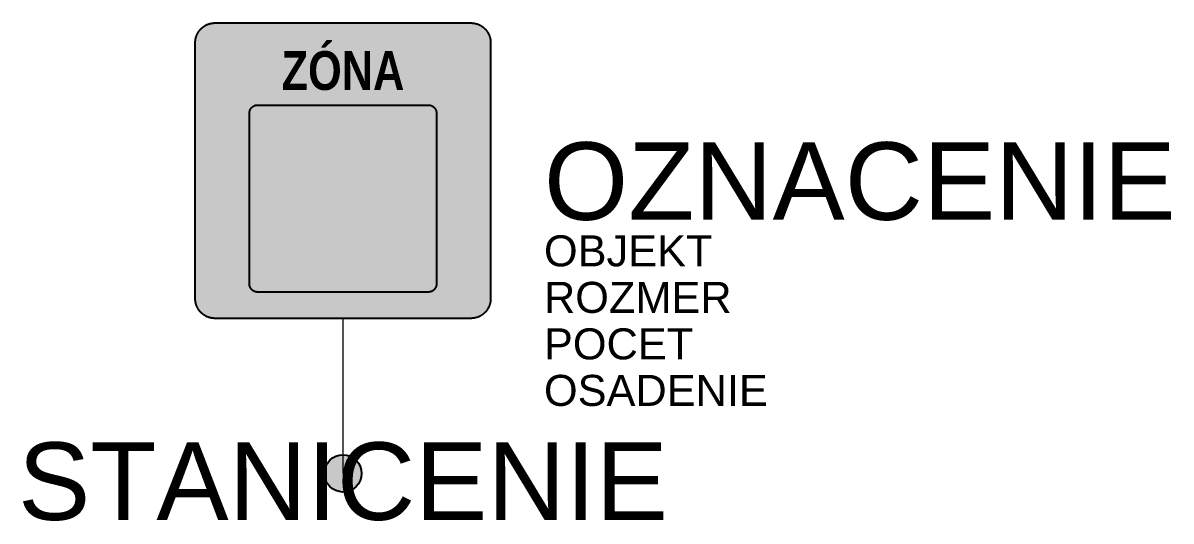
# Model space of a CAD drawing. Header units: metres. Extents: x -10.3 to 26.7, y -1.5 to 14.5.
import ezdxf
from ezdxf.enums import TextEntityAlignment as Align

# ---------------------------------------------------------------- set-up
doc = ezdxf.new("R2010")
doc.units = ezdxf.units.M
doc.layers.get('Defpoints').update_dxf_attribs({"color": 140, "lineweight": 5})
doc.styles.add('DZ', font='arialbd.ttf')
doc.styles.get("Standard").update_dxf_attribs({"font": 'arial.ttf'})

msp = doc.modelspace()

# ---------------------------------------------------------------- hatches: boundary and pattern name
at = {"true_color": 0xf1efea}
msp.add_hatch(color=7, dxfattribs=at).paths.add_polyline_path([(-4.127, 5), (-4.135, 5), (-4.143, 5), (-4.151, 5), (-4.159, 5.001), (-4.167, 5.001), (-4.175, 5.002), (-4.182, 5.002), (-4.19, 5.003), (-4.198, 5.004), (-4.206, 5.005), (-4.214, 5.006), (-4.221, 5.007), (-4.229, 5.008), (-4.237, 5.009), (-4.244, 5.011), (-4.252, 5.012), (-4.26, 5.014), (-4.267, 5.016), (-4.275, 5.017), (-4.282, 5.019), (-4.29, 5.021), (-4.297, 5.023), (-4.305, 5.025), (-4.312, 5.027), (-4.32, 5.03), (-4.327, 5.032), (-4.334, 5.035), (-4.342, 5.037), (-4.349, 5.04), (-4.356, 5.043), (-4.363, 5.045), (-4.37, 5.048), (-4.378, 5.051), (-4.385, 5.054), (-4.392, 5.058), (-4.399, 5.061), (-4.406, 5.064), (-4.413, 5.068), (-4.42, 5.071), (-4.426, 5.075), (-4.433, 5.078), (-4.44, 5.082), (-4.447, 5.086), (-4.454, 5.09), (-4.46, 5.094), (-4.467, 5.098), (-4.473, 5.102), (-4.48, 5.107), (-4.486, 5.111), (-4.493, 5.115), (-4.499, 5.12), (-4.505, 5.125), (-4.512, 5.129), (-4.518, 5.134), (-4.524, 5.139), (-4.53, 5.144), (-4.536, 5.149), (-4.542, 5.154), (-4.548, 5.159), (-4.554, 5.164), (-4.56, 5.17), (-4.565, 5.175), (-4.571, 5.18), (-4.577, 5.186), (-4.582, 5.192), (-4.588, 5.197), (-4.593, 5.203), (-4.598, 5.209), (-4.604, 5.215), (-4.609, 5.221), (-4.614, 5.226), (-4.619, 5.232), (-4.624, 5.239), (-4.628, 5.245), (-4.633, 5.251), (-4.638, 5.257), (-4.643, 5.263), (-4.647, 5.27), (-4.651, 5.276), (-4.656, 5.283), (-4.66, 5.289), (-4.664, 5.296), (-4.668, 5.302), (-4.672, 5.309), (-4.676, 5.316), (-4.68, 5.322), (-4.684, 5.329), (-4.688, 5.336), (-4.691, 5.343), (-4.695, 5.35), (-4.698, 5.357), (-4.702, 5.364), (-4.705, 5.371), (-4.708, 5.378), (-4.711, 5.385), (-4.714, 5.392), (-4.717, 5.399), (-4.72, 5.406), (-4.723, 5.414), (-4.725, 5.421), (-4.728, 5.428), (-4.73, 5.435), (-4.733, 5.443), (-4.735, 5.45), (-4.737, 5.458), (-4.739, 5.465), (-4.741, 5.473), (-4.743, 5.48), (-4.745, 5.488), (-4.747, 5.495), (-4.749, 5.503), (-4.75, 5.51), (-4.752, 5.518), (-4.753, 5.526), (-4.754, 5.533), (-4.756, 5.541), (-4.757, 5.549), (-4.758, 5.557), (-4.759, 5.564), (-4.759, 5.572), (-4.76, 5.58), (-4.761, 5.588), (-4.761, 5.596), (-4.762, 5.603), (-4.762, 5.611), (-4.762, 5.619), (-4.762, 5.627), (-4.763, 5.635), (-4.762, 13.89), (-4.762, 13.898), (-4.762, 13.906), (-4.762, 13.914), (-4.762, 13.921), (-4.761, 13.929), (-4.761, 13.937), (-4.76, 13.945), (-4.759, 13.953), (-4.759, 13.961), (-4.758, 13.968), (-4.757, 13.976), (-4.756, 13.984), (-4.754, 13.991), (-4.753, 13.999), (-4.752, 14.007), (-4.75, 14.014), (-4.749, 14.022), (-4.747, 14.03), (-4.745, 14.037), (-4.743, 14.045), (-4.741, 14.052), (-4.739, 14.06), (-4.737, 14.067), (-4.735, 14.075), (-4.733, 14.082), (-4.73, 14.089), (-4.728, 14.097), (-4.725, 14.104), (-4.723, 14.111), (-4.72, 14.119), (-4.717, 14.126), (-4.714, 14.133), (-4.711, 14.14), (-4.708, 14.147), (-4.705, 14.154), (-4.702, 14.161), (-4.698, 14.168), (-4.695, 14.175), (-4.691, 14.182), (-4.688, 14.189), (-4.684, 14.196), (-4.68, 14.203), (-4.676, 14.209), (-4.672, 14.216), (-4.668, 14.223), (-4.664, 14.229), (-4.66, 14.236), (-4.656, 14.242), (-4.651, 14.249), (-4.647, 14.255), (-4.643, 14.261), (-4.638, 14.268), (-4.633, 14.274), (-4.628, 14.28), (-4.624, 14.286), (-4.619, 14.292), (-4.614, 14.298), (-4.609, 14.304), (-4.604, 14.31), (-4.598, 14.316), (-4.593, 14.322), (-4.588, 14.328), (-4.582, 14.333), (-4.577, 14.339), (-4.571, 14.344), (-4.565, 14.35), (-4.56, 14.355), (-4.554, 14.361), (-4.548, 14.366), (-4.542, 14.371), (-4.536, 14.376), (-4.53, 14.381), (-4.524, 14.386), (-4.518, 14.391), (-4.512, 14.396), (-4.505, 14.4), (-4.499, 14.405), (-4.493, 14.409), (-4.486, 14.414), (-4.48, 14.418), (-4.473, 14.423), (-4.467, 14.427), (-4.46, 14.431), (-4.454, 14.435), (-4.447, 14.439), (-4.44, 14.443), (-4.433, 14.446), (-4.426, 14.45), (-4.42, 14.454), (-4.413, 14.457), (-4.406, 14.461), (-4.399, 14.464), (-4.392, 14.467), (-4.385, 14.471), (-4.378, 14.474), (-4.37, 14.477), (-4.363, 14.48), (-4.356, 14.482), (-4.349, 14.485), (-4.342, 14.488), (-4.334, 14.49), (-4.327, 14.493), (-4.32, 14.495), (-4.312, 14.497), (-4.305, 14.5), (-4.297, 14.502), (-4.29, 14.504), (-4.282, 14.506), (-4.275, 14.508), (-4.267, 14.509), (-4.26, 14.511), (-4.252, 14.513), (-4.244, 14.514), (-4.237, 14.516), (-4.229, 14.517), (-4.221, 14.518), (-4.214, 14.519), (-4.206, 14.52), (-4.198, 14.521), (-4.19, 14.522), (-4.182, 14.523), (-4.175, 14.523), (-4.167, 14.524), (-4.159, 14.524), (-4.151, 14.525), (-4.143, 14.525), (-4.135, 14.525), (-4.128, 14.525), (4.128, 14.525), (4.135, 14.525), (4.143, 14.525), (4.151, 14.525), (4.159, 14.524), (4.167, 14.524), (4.175, 14.523), (4.182, 14.523), (4.19, 14.522), (4.198, 14.521), (4.206, 14.52), (4.214, 14.519), (4.221, 14.518), (4.229, 14.517), (4.237, 14.516), (4.244, 14.514), (4.252, 14.513), (4.26, 14.511), (4.267, 14.509), (4.275, 14.508), (4.282, 14.506), (4.29, 14.504), (4.297, 14.502), (4.305, 14.5), (4.312, 14.497), (4.32, 14.495), (4.327, 14.493), (4.334, 14.49), (4.342, 14.488), (4.349, 14.485), (4.356, 14.482), (4.363, 14.48), (4.37, 14.477), (4.378, 14.474), (4.385, 14.471), (4.392, 14.467), (4.399, 14.464), (4.406, 14.461), (4.413, 14.457), (4.42, 14.454), (4.426, 14.45), (4.433, 14.446), (4.44, 14.443), (4.447, 14.439), (4.454, 14.435), (4.46, 14.431), (4.467, 14.427), (4.473, 14.423), (4.48, 14.418), (4.486, 14.414), (4.493, 14.409), (4.499, 14.405), (4.505, 14.4), (4.512, 14.396), (4.518, 14.391), (4.524, 14.386), (4.53, 14.381), (4.536, 14.376), (4.542, 14.371), (4.548, 14.366), (4.554, 14.361), (4.559, 14.355), (4.565, 14.35), (4.571, 14.344), (4.577, 14.339), (4.582, 14.333), (4.588, 14.328), (4.593, 14.322), (4.598, 14.316), (4.603, 14.31), (4.609, 14.304), (4.614, 14.298), (4.619, 14.292), (4.624, 14.286), (4.628, 14.28), (4.633, 14.274), (4.638, 14.268), (4.643, 14.261), (4.647, 14.255), (4.651, 14.249), (4.656, 14.242), (4.66, 14.236), (4.664, 14.229), (4.668, 14.223), (4.672, 14.216), (4.676, 14.209), (4.68, 14.203), (4.684, 14.196), (4.688, 14.189), (4.691, 14.182), (4.695, 14.175), (4.698, 14.168), (4.702, 14.161), (4.705, 14.154), (4.708, 14.147), (4.711, 14.14), (4.714, 14.133), (4.717, 14.126), (4.72, 14.119), (4.723, 14.111), (4.725, 14.104), (4.728, 14.097), (4.73, 14.089), (4.733, 14.082), (4.735, 14.075), (4.737, 14.067), (4.739, 14.06), (4.741, 14.052), (4.743, 14.045), (4.745, 14.037), (4.747, 14.03), (4.749, 14.022), (4.75, 14.014), (4.752, 14.007), (4.753, 13.999), (4.754, 13.991), (4.756, 13.984), (4.757, 13.976), (4.758, 13.968), (4.759, 13.961), (4.759, 13.953), (4.76, 13.945), (4.761, 13.937), (4.761, 13.929), (4.762, 13.921), (4.762, 13.914), (4.762, 13.906), (4.762, 13.898), (4.762, 13.89), (4.763, 5.635), (4.762, 5.627), (4.762, 5.619), (4.762, 5.611), (4.762, 5.603), (4.761, 5.596), (4.761, 5.588), (4.76, 5.58), (4.759, 5.572), (4.759, 5.564), (4.758, 5.557), (4.757, 5.549), (4.756, 5.541), (4.754, 5.533), (4.753, 5.526), (4.752, 5.518), (4.75, 5.51), (4.749, 5.503), (4.747, 5.495), (4.745, 5.488), (4.743, 5.48), (4.741, 5.473), (4.739, 5.465), (4.737, 5.458), (4.735, 5.45), (4.733, 5.443), (4.73, 5.435), (4.728, 5.428), (4.725, 5.421), (4.723, 5.414), (4.72, 5.406), (4.717, 5.399), (4.714, 5.392), (4.711, 5.385), (4.708, 5.378), (4.705, 5.371), (4.702, 5.364), (4.698, 5.357), (4.695, 5.35), (4.691, 5.343), (4.688, 5.336), (4.684, 5.329), (4.68, 5.322), (4.676, 5.316), (4.672, 5.309), (4.668, 5.302), (4.664, 5.296), (4.66, 5.289), (4.656, 5.283), (4.651, 5.276), (4.647, 5.27), (4.643, 5.263), (4.638, 5.257), (4.633, 5.251), (4.628, 5.245), (4.624, 5.239), (4.619, 5.232), (4.614, 5.226), (4.609, 5.221), (4.603, 5.215), (4.598, 5.209), (4.593, 5.203), (4.588, 5.197), (4.582, 5.192), (4.577, 5.186), (4.571, 5.18), (4.565, 5.175), (4.559, 5.17), (4.554, 5.164), (4.548, 5.159), (4.542, 5.154), (4.536, 5.149), (4.53, 5.144), (4.524, 5.139), (4.518, 5.134), (4.512, 5.129), (4.505, 5.125), (4.499, 5.12), (4.493, 5.115), (4.486, 5.111), (4.48, 5.107), (4.473, 5.102), (4.467, 5.098), (4.46, 5.094), (4.454, 5.09), (4.447, 5.086), (4.44, 5.082), (4.433, 5.078), (4.426, 5.075), (4.42, 5.071), (4.413, 5.068), (4.406, 5.064), (4.399, 5.061), (4.392, 5.058), (4.385, 5.054), (4.378, 5.051), (4.37, 5.048), (4.363, 5.045), (4.356, 5.043), (4.349, 5.04), (4.342, 5.037), (4.334, 5.035), (4.327, 5.032), (4.32, 5.03), (4.312, 5.027), (4.305, 5.025), (4.297, 5.023), (4.29, 5.021), (4.282, 5.019), (4.275, 5.017), (4.267, 5.016), (4.26, 5.014), (4.252, 5.012), (4.244, 5.011), (4.237, 5.009), (4.229, 5.008), (4.221, 5.007), (4.214, 5.006), (4.206, 5.005), (4.198, 5.004), (4.19, 5.003), (4.182, 5.002), (4.175, 5.002), (4.167, 5.001), (4.159, 5.001), (4.151, 5), (4.143, 5), (4.135, 5), (4.127, 5)])
at = {"true_color": 0x292829}
h = msp.add_hatch(color=250, dxfattribs=at)
h.paths.add_polyline_path([(-4.127, 5.159), (-4.133, 5.159), (-4.139, 5.159), (-4.145, 5.159), (-4.151, 5.159), (-4.157, 5.16), (-4.163, 5.16), (-4.169, 5.16), (-4.175, 5.161), (-4.18, 5.162), (-4.186, 5.162), (-4.192, 5.163), (-4.198, 5.164), (-4.204, 5.165), (-4.209, 5.166), (-4.215, 5.167), (-4.221, 5.168), (-4.227, 5.169), (-4.232, 5.17), (-4.238, 5.172), (-4.244, 5.173), (-4.249, 5.174), (-4.255, 5.176), (-4.26, 5.178), (-4.266, 5.179), (-4.272, 5.181), (-4.277, 5.183), (-4.283, 5.185), (-4.288, 5.187), (-4.294, 5.189), (-4.299, 5.191), (-4.304, 5.193), (-4.31, 5.195), (-4.315, 5.197), (-4.32, 5.2), (-4.326, 5.202), (-4.331, 5.204), (-4.336, 5.207), (-4.341, 5.209), (-4.347, 5.212), (-4.352, 5.215), (-4.357, 5.218), (-4.362, 5.22), (-4.367, 5.223), (-4.372, 5.226), (-4.377, 5.229), (-4.382, 5.232), (-4.387, 5.236), (-4.392, 5.239), (-4.397, 5.242), (-4.401, 5.245), (-4.406, 5.249), (-4.411, 5.252), (-4.416, 5.256), (-4.42, 5.259), (-4.425, 5.263), (-4.429, 5.267), (-4.434, 5.27), (-4.438, 5.274), (-4.443, 5.278), (-4.447, 5.282), (-4.451, 5.286), (-4.456, 5.29), (-4.46, 5.294), (-4.464, 5.298), (-4.468, 5.302), (-4.473, 5.307), (-4.477, 5.311), (-4.481, 5.315), (-4.484, 5.32), (-4.488, 5.324), (-4.492, 5.329), (-4.496, 5.333), (-4.5, 5.338), (-4.503, 5.342), (-4.507, 5.347), (-4.51, 5.352), (-4.514, 5.356), (-4.517, 5.361), (-4.521, 5.366), (-4.524, 5.371), (-4.527, 5.376), (-4.53, 5.381), (-4.533, 5.385), (-4.536, 5.39), (-4.539, 5.395), (-4.542, 5.401), (-4.545, 5.406), (-4.548, 5.411), (-4.55, 5.416), (-4.553, 5.421), (-4.556, 5.426), (-4.558, 5.431), (-4.561, 5.437), (-4.563, 5.442), (-4.565, 5.447), (-4.568, 5.453), (-4.57, 5.458), (-4.572, 5.463), (-4.574, 5.469), (-4.576, 5.474), (-4.578, 5.48), (-4.58, 5.485), (-4.581, 5.491), (-4.583, 5.496), (-4.585, 5.502), (-4.586, 5.508), (-4.588, 5.513), (-4.589, 5.519), (-4.591, 5.524), (-4.592, 5.53), (-4.593, 5.536), (-4.595, 5.542), (-4.596, 5.547), (-4.597, 5.553), (-4.598, 5.559), (-4.599, 5.565), (-4.599, 5.57), (-4.6, 5.576), (-4.601, 5.582), (-4.601, 5.588), (-4.602, 5.594), (-4.602, 5.6), (-4.603, 5.605), (-4.603, 5.611), (-4.603, 5.617), (-4.604, 5.623), (-4.604, 5.629), (-4.604, 5.635), (-4.604, 13.89), (-4.604, 13.896), (-4.604, 13.902), (-4.603, 13.908), (-4.603, 13.914), (-4.603, 13.919), (-4.602, 13.925), (-4.602, 13.931), (-4.601, 13.937), (-4.601, 13.943), (-4.6, 13.949), (-4.599, 13.954), (-4.599, 13.96), (-4.598, 13.966), (-4.597, 13.972), (-4.596, 13.978), (-4.595, 13.983), (-4.593, 13.989), (-4.592, 13.995), (-4.591, 14), (-4.589, 14.006), (-4.588, 14.012), (-4.586, 14.017), (-4.585, 14.023), (-4.583, 14.028), (-4.581, 14.034), (-4.58, 14.04), (-4.578, 14.045), (-4.576, 14.051), (-4.574, 14.056), (-4.572, 14.061), (-4.57, 14.067), (-4.568, 14.072), (-4.565, 14.078), (-4.563, 14.083), (-4.561, 14.088), (-4.558, 14.093), (-4.556, 14.099), (-4.553, 14.104), (-4.55, 14.109), (-4.548, 14.114), (-4.545, 14.119), (-4.542, 14.124), (-4.539, 14.129), (-4.536, 14.134), (-4.533, 14.139), (-4.53, 14.144), (-4.527, 14.149), (-4.524, 14.154), (-4.521, 14.159), (-4.517, 14.164), (-4.514, 14.169), (-4.51, 14.173), (-4.507, 14.178), (-4.503, 14.183), (-4.5, 14.187), (-4.496, 14.192), (-4.492, 14.196), (-4.488, 14.201), (-4.484, 14.205), (-4.481, 14.21), (-4.477, 14.214), (-4.473, 14.218), (-4.468, 14.222), (-4.464, 14.227), (-4.46, 14.231), (-4.456, 14.235), (-4.451, 14.239), (-4.447, 14.243), (-4.443, 14.247), (-4.438, 14.251), (-4.434, 14.255), (-4.429, 14.258), (-4.425, 14.262), (-4.42, 14.266), (-4.416, 14.269), (-4.411, 14.273), (-4.406, 14.276), (-4.401, 14.28), (-4.397, 14.283), (-4.392, 14.286), (-4.387, 14.289), (-4.382, 14.293), (-4.377, 14.296), (-4.372, 14.299), (-4.367, 14.302), (-4.362, 14.304), (-4.357, 14.307), (-4.352, 14.31), (-4.347, 14.313), (-4.341, 14.315), (-4.336, 14.318), (-4.331, 14.321), (-4.326, 14.323), (-4.32, 14.325), (-4.315, 14.328), (-4.31, 14.33), (-4.304, 14.332), (-4.299, 14.334), (-4.294, 14.336), (-4.288, 14.338), (-4.283, 14.34), (-4.277, 14.342), (-4.272, 14.344), (-4.266, 14.346), (-4.26, 14.347), (-4.255, 14.349), (-4.249, 14.35), (-4.244, 14.352), (-4.238, 14.353), (-4.232, 14.355), (-4.227, 14.356), (-4.221, 14.357), (-4.215, 14.358), (-4.209, 14.359), (-4.204, 14.36), (-4.198, 14.361), (-4.192, 14.362), (-4.186, 14.363), (-4.18, 14.363), (-4.175, 14.364), (-4.169, 14.364), (-4.163, 14.365), (-4.157, 14.365), (-4.151, 14.366), (-4.145, 14.366), (-4.139, 14.366), (-4.133, 14.366), (-4.128, 14.366), (4.128, 14.366), (4.133, 14.366), (4.139, 14.366), (4.145, 14.366), (4.151, 14.366), (4.157, 14.365), (4.163, 14.365), (4.169, 14.364), (4.175, 14.364), (4.18, 14.363), (4.186, 14.363), (4.192, 14.362), (4.198, 14.361), (4.204, 14.36), (4.209, 14.359), (4.215, 14.358), (4.221, 14.357), (4.227, 14.356), (4.232, 14.355), (4.238, 14.353), (4.244, 14.352), (4.249, 14.35), (4.255, 14.349), (4.26, 14.347), (4.266, 14.346), (4.272, 14.344), (4.277, 14.342), (4.283, 14.34), (4.288, 14.338), (4.294, 14.336), (4.299, 14.334), (4.304, 14.332), (4.31, 14.33), (4.315, 14.328), (4.32, 14.325), (4.326, 14.323), (4.331, 14.321), (4.336, 14.318), (4.341, 14.315), (4.347, 14.313), (4.352, 14.31), (4.357, 14.307), (4.362, 14.304), (4.367, 14.302), (4.372, 14.299), (4.377, 14.296), (4.382, 14.293), (4.387, 14.289), (4.392, 14.286), (4.397, 14.283), (4.401, 14.28), (4.406, 14.276), (4.411, 14.273), (4.416, 14.269), (4.42, 14.266), (4.425, 14.262), (4.429, 14.258), (4.434, 14.255), (4.438, 14.251), (4.443, 14.247), (4.447, 14.243), (4.451, 14.239), (4.456, 14.235), (4.46, 14.231), (4.464, 14.227), (4.468, 14.222), (4.473, 14.218), (4.477, 14.214), (4.481, 14.21), (4.484, 14.205), (4.488, 14.201), (4.492, 14.196), (4.496, 14.192), (4.5, 14.187), (4.503, 14.183), (4.507, 14.178), (4.51, 14.173), (4.514, 14.169), (4.517, 14.164), (4.52, 14.159), (4.524, 14.154), (4.527, 14.149), (4.53, 14.144), (4.533, 14.139), (4.536, 14.134), (4.539, 14.129), (4.542, 14.124), (4.545, 14.119), (4.548, 14.114), (4.55, 14.109), (4.553, 14.104), (4.556, 14.099), (4.558, 14.093), (4.561, 14.088), (4.563, 14.083), (4.565, 14.078), (4.567, 14.072), (4.57, 14.067), (4.572, 14.061), (4.574, 14.056), (4.576, 14.051), (4.578, 14.045), (4.58, 14.04), (4.581, 14.034), (4.583, 14.028), (4.585, 14.023), (4.586, 14.017), (4.588, 14.012), (4.589, 14.006), (4.591, 14), (4.592, 13.995), (4.593, 13.989), (4.595, 13.983), (4.596, 13.978), (4.597, 13.972), (4.598, 13.966), (4.598, 13.96), (4.599, 13.954), (4.6, 13.949), (4.601, 13.943), (4.601, 13.937), (4.602, 13.931), (4.602, 13.925), (4.603, 13.919), (4.603, 13.914), (4.603, 13.908), (4.604, 13.902), (4.604, 13.896), (4.604, 13.89), (4.604, 5.635), (4.604, 5.629), (4.604, 5.623), (4.603, 5.617), (4.603, 5.611), (4.603, 5.605), (4.602, 5.6), (4.602, 5.594), (4.601, 5.588), (4.601, 5.582), (4.6, 5.576), (4.599, 5.57), (4.598, 5.565), (4.598, 5.559), (4.597, 5.553), (4.596, 5.547), (4.595, 5.542), (4.593, 5.536), (4.592, 5.53), (4.591, 5.524), (4.589, 5.519), (4.588, 5.513), (4.586, 5.508), (4.585, 5.502), (4.583, 5.496), (4.581, 5.491), (4.58, 5.485), (4.578, 5.48), (4.576, 5.474), (4.574, 5.469), (4.572, 5.463), (4.57, 5.458), (4.567, 5.453), (4.565, 5.447), (4.563, 5.442), (4.561, 5.437), (4.558, 5.431), (4.556, 5.426), (4.553, 5.421), (4.55, 5.416), (4.548, 5.411), (4.545, 5.406), (4.542, 5.401), (4.539, 5.395), (4.536, 5.39), (4.533, 5.385), (4.53, 5.381), (4.527, 5.376), (4.524, 5.371), (4.52, 5.366), (4.517, 5.361), (4.514, 5.356), (4.51, 5.352), (4.507, 5.347), (4.503, 5.342), (4.5, 5.338), (4.496, 5.333), (4.492, 5.329), (4.488, 5.324), (4.484, 5.32), (4.481, 5.315), (4.477, 5.311), (4.473, 5.307), (4.468, 5.302), (4.464, 5.298), (4.46, 5.294), (4.456, 5.29), (4.451, 5.286), (4.447, 5.282), (4.443, 5.278), (4.438, 5.274), (4.434, 5.27), (4.429, 5.267), (4.425, 5.263), (4.42, 5.259), (4.416, 5.256), (4.411, 5.252), (4.406, 5.249), (4.401, 5.245), (4.397, 5.242), (4.392, 5.239), (4.387, 5.236), (4.382, 5.232), (4.377, 5.229), (4.372, 5.226), (4.367, 5.223), (4.362, 5.22), (4.357, 5.218), (4.352, 5.215), (4.347, 5.212), (4.341, 5.209), (4.336, 5.207), (4.331, 5.204), (4.326, 5.202), (4.32, 5.2), (4.315, 5.197), (4.31, 5.195), (4.304, 5.193), (4.299, 5.191), (4.294, 5.189), (4.288, 5.187), (4.283, 5.185), (4.277, 5.183), (4.272, 5.181), (4.266, 5.179), (4.26, 5.178), (4.255, 5.176), (4.249, 5.174), (4.244, 5.173), (4.238, 5.172), (4.232, 5.17), (4.227, 5.169), (4.221, 5.168), (4.215, 5.167), (4.209, 5.166), (4.204, 5.165), (4.198, 5.164), (4.192, 5.163), (4.186, 5.162), (4.18, 5.162), (4.175, 5.161), (4.169, 5.16), (4.163, 5.16), (4.157, 5.16), (4.151, 5.159), (4.145, 5.159), (4.139, 5.159), (4.133, 5.159), (4.127, 5.159)])
h.paths.add_polyline_path([(-4.127, 5.37), (-4.134, 5.37), (-4.141, 5.371), (-4.148, 5.371), (-4.155, 5.372), (-4.161, 5.373), (-4.168, 5.373), (-4.174, 5.375), (-4.181, 5.376), (-4.187, 5.377), (-4.194, 5.379), (-4.2, 5.38), (-4.206, 5.382), (-4.212, 5.384), (-4.218, 5.386), (-4.225, 5.389), (-4.231, 5.391), (-4.236, 5.394), (-4.242, 5.396), (-4.248, 5.399), (-4.254, 5.402), (-4.259, 5.405), (-4.265, 5.409), (-4.27, 5.412), (-4.275, 5.416), (-4.281, 5.419), (-4.286, 5.423), (-4.291, 5.427), (-4.296, 5.431), (-4.301, 5.435), (-4.305, 5.439), (-4.31, 5.443), (-4.315, 5.448), (-4.319, 5.452), (-4.323, 5.457), (-4.328, 5.462), (-4.332, 5.467), (-4.336, 5.472), (-4.34, 5.477), (-4.343, 5.482), (-4.347, 5.487), (-4.35, 5.492), (-4.354, 5.498), (-4.357, 5.503), (-4.36, 5.509), (-4.363, 5.514), (-4.366, 5.52), (-4.369, 5.526), (-4.371, 5.532), (-4.374, 5.538), (-4.376, 5.544), (-4.378, 5.55), (-4.38, 5.556), (-4.382, 5.563), (-4.384, 5.569), (-4.385, 5.575), (-4.387, 5.582), (-4.388, 5.588), (-4.389, 5.595), (-4.39, 5.601), (-4.391, 5.608), (-4.391, 5.615), (-4.392, 5.621), (-4.392, 5.628), (-4.392, 5.635), (-4.392, 13.89), (-4.392, 13.897), (-4.392, 13.904), (-4.391, 13.91), (-4.391, 13.917), (-4.39, 13.924), (-4.389, 13.93), (-4.388, 13.937), (-4.387, 13.943), (-4.385, 13.95), (-4.384, 13.956), (-4.382, 13.962), (-4.38, 13.969), (-4.378, 13.975), (-4.376, 13.981), (-4.374, 13.987), (-4.371, 13.993), (-4.369, 13.999), (-4.366, 14.005), (-4.363, 14.01), (-4.36, 14.016), (-4.357, 14.022), (-4.354, 14.027), (-4.35, 14.033), (-4.347, 14.038), (-4.343, 14.043), (-4.34, 14.048), (-4.336, 14.053), (-4.332, 14.058), (-4.328, 14.063), (-4.323, 14.068), (-4.319, 14.073), (-4.315, 14.077), (-4.31, 14.082), (-4.305, 14.086), (-4.301, 14.09), (-4.296, 14.094), (-4.291, 14.098), (-4.286, 14.102), (-4.281, 14.106), (-4.275, 14.109), (-4.27, 14.113), (-4.265, 14.116), (-4.259, 14.119), (-4.254, 14.123), (-4.248, 14.126), (-4.242, 14.128), (-4.236, 14.131), (-4.231, 14.134), (-4.225, 14.136), (-4.218, 14.139), (-4.212, 14.141), (-4.206, 14.143), (-4.2, 14.145), (-4.194, 14.146), (-4.187, 14.148), (-4.181, 14.149), (-4.174, 14.15), (-4.168, 14.151), (-4.161, 14.152), (-4.155, 14.153), (-4.148, 14.154), (-4.141, 14.154), (-4.134, 14.154), (-4.128, 14.155), (4.128, 14.155), (4.134, 14.154), (4.141, 14.154), (4.148, 14.154), (4.155, 14.153), (4.161, 14.152), (4.168, 14.151), (4.174, 14.15), (4.181, 14.149), (4.187, 14.148), (4.194, 14.146), (4.2, 14.145), (4.206, 14.143), (4.212, 14.141), (4.218, 14.139), (4.224, 14.136), (4.23, 14.134), (4.236, 14.131), (4.242, 14.128), (4.248, 14.126), (4.254, 14.123), (4.259, 14.119), (4.265, 14.116), (4.27, 14.113), (4.275, 14.109), (4.281, 14.106), (4.286, 14.102), (4.291, 14.098), (4.296, 14.094), (4.301, 14.09), (4.305, 14.086), (4.31, 14.082), (4.315, 14.077), (4.319, 14.073), (4.323, 14.068), (4.328, 14.063), (4.332, 14.058), (4.336, 14.053), (4.339, 14.048), (4.343, 14.043), (4.347, 14.038), (4.35, 14.033), (4.354, 14.027), (4.357, 14.022), (4.36, 14.016), (4.363, 14.01), (4.366, 14.005), (4.369, 13.999), (4.371, 13.993), (4.374, 13.987), (4.376, 13.981), (4.378, 13.975), (4.38, 13.969), (4.382, 13.962), (4.384, 13.956), (4.385, 13.95), (4.387, 13.943), (4.388, 13.937), (4.389, 13.93), (4.39, 13.924), (4.391, 13.917), (4.391, 13.91), (4.392, 13.904), (4.392, 13.897), (4.392, 13.89), (4.392, 5.635), (4.392, 5.628), (4.392, 5.621), (4.391, 5.615), (4.391, 5.608), (4.39, 5.601), (4.389, 5.595), (4.388, 5.588), (4.387, 5.582), (4.385, 5.575), (4.384, 5.569), (4.382, 5.563), (4.38, 5.556), (4.378, 5.55), (4.376, 5.544), (4.374, 5.538), (4.371, 5.532), (4.369, 5.526), (4.366, 5.52), (4.363, 5.514), (4.36, 5.509), (4.357, 5.503), (4.354, 5.498), (4.35, 5.492), (4.347, 5.487), (4.343, 5.482), (4.339, 5.477), (4.336, 5.472), (4.332, 5.467), (4.328, 5.462), (4.323, 5.457), (4.319, 5.452), (4.315, 5.448), (4.31, 5.443), (4.305, 5.439), (4.301, 5.435), (4.296, 5.431), (4.291, 5.427), (4.286, 5.423), (4.281, 5.419), (4.275, 5.416), (4.27, 5.412), (4.265, 5.409), (4.259, 5.405), (4.254, 5.402), (4.248, 5.399), (4.242, 5.396), (4.236, 5.394), (4.23, 5.391), (4.224, 5.389), (4.218, 5.386), (4.212, 5.384), (4.206, 5.382), (4.2, 5.38), (4.194, 5.379), (4.187, 5.377), (4.181, 5.376), (4.174, 5.375), (4.168, 5.373), (4.161, 5.373), (4.155, 5.372), (4.148, 5.371), (4.141, 5.371), (4.134, 5.37), (4.127, 5.37)], flags=16)
at = {"true_color": 0x005b8c}
msp.add_hatch(color=146, dxfattribs=at).paths.add_polyline_path([(-2.752, 5.847), (-2.759, 5.847), (-2.765, 5.847), (-2.772, 5.847), (-2.779, 5.848), (-2.785, 5.849), (-2.792, 5.85), (-2.799, 5.851), (-2.805, 5.852), (-2.811, 5.853), (-2.818, 5.855), (-2.824, 5.857), (-2.83, 5.859), (-2.837, 5.861), (-2.843, 5.863), (-2.849, 5.865), (-2.855, 5.867), (-2.861, 5.87), (-2.866, 5.873), (-2.872, 5.876), (-2.878, 5.879), (-2.883, 5.882), (-2.889, 5.885), (-2.894, 5.888), (-2.9, 5.892), (-2.905, 5.895), (-2.91, 5.899), (-2.915, 5.903), (-2.92, 5.907), (-2.925, 5.911), (-2.93, 5.915), (-2.934, 5.92), (-2.939, 5.924), (-2.943, 5.929), (-2.948, 5.933), (-2.952, 5.938), (-2.956, 5.943), (-2.96, 5.948), (-2.964, 5.953), (-2.967, 5.958), (-2.971, 5.963), (-2.975, 5.969), (-2.978, 5.974), (-2.981, 5.98), (-2.984, 5.985), (-2.987, 5.991), (-2.99, 5.996), (-2.993, 6.002), (-2.995, 6.008), (-2.998, 6.014), (-3, 6.02), (-3.002, 6.026), (-3.004, 6.033), (-3.006, 6.039), (-3.008, 6.045), (-3.009, 6.051), (-3.011, 6.058), (-3.012, 6.064), (-3.013, 6.071), (-3.014, 6.078), (-3.015, 6.084), (-3.015, 6.091), (-3.016, 6.098), (-3.016, 6.104), (-3.016, 6.111), (-3.016, 11.615), (-3.016, 11.621), (-3.016, 11.628), (-3.015, 11.635), (-3.015, 11.642), (-3.014, 11.648), (-3.013, 11.655), (-3.012, 11.661), (-3.011, 11.668), (-3.009, 11.674), (-3.008, 11.681), (-3.006, 11.687), (-3.004, 11.693), (-3.002, 11.699), (-3, 11.706), (-2.998, 11.712), (-2.995, 11.718), (-2.993, 11.723), (-2.99, 11.729), (-2.987, 11.735), (-2.984, 11.741), (-2.981, 11.746), (-2.978, 11.752), (-2.975, 11.757), (-2.971, 11.762), (-2.967, 11.768), (-2.964, 11.773), (-2.96, 11.778), (-2.956, 11.783), (-2.952, 11.788), (-2.948, 11.792), (-2.943, 11.797), (-2.939, 11.802), (-2.934, 11.806), (-2.93, 11.81), (-2.925, 11.815), (-2.92, 11.819), (-2.915, 11.823), (-2.91, 11.827), (-2.905, 11.83), (-2.9, 11.834), (-2.894, 11.837), (-2.889, 11.841), (-2.883, 11.844), (-2.878, 11.847), (-2.872, 11.85), (-2.866, 11.853), (-2.861, 11.856), (-2.855, 11.858), (-2.849, 11.861), (-2.843, 11.863), (-2.837, 11.865), (-2.83, 11.867), (-2.824, 11.869), (-2.818, 11.871), (-2.811, 11.872), (-2.805, 11.874), (-2.799, 11.875), (-2.792, 11.876), (-2.785, 11.877), (-2.779, 11.878), (-2.772, 11.878), (-2.765, 11.879), (-2.759, 11.879), (-2.752, 11.879), (2.752, 11.879), (2.758, 11.879), (2.765, 11.879), (2.772, 11.878), (2.779, 11.878), (2.785, 11.877), (2.792, 11.876), (2.798, 11.875), (2.805, 11.874), (2.811, 11.872), (2.818, 11.871), (2.824, 11.869), (2.83, 11.867), (2.837, 11.865), (2.843, 11.863), (2.849, 11.861), (2.855, 11.858), (2.861, 11.856), (2.866, 11.853), (2.872, 11.85), (2.878, 11.847), (2.883, 11.844), (2.889, 11.841), (2.894, 11.837), (2.9, 11.834), (2.905, 11.83), (2.91, 11.827), (2.915, 11.823), (2.92, 11.819), (2.925, 11.815), (2.93, 11.81), (2.934, 11.806), (2.939, 11.802), (2.943, 11.797), (2.947, 11.792), (2.952, 11.788), (2.956, 11.783), (2.96, 11.778), (2.964, 11.773), (2.967, 11.768), (2.971, 11.762), (2.975, 11.757), (2.978, 11.752), (2.981, 11.746), (2.984, 11.741), (2.987, 11.735), (2.99, 11.729), (2.993, 11.723), (2.995, 11.718), (2.998, 11.712), (3, 11.706), (3.002, 11.699), (3.004, 11.693), (3.006, 11.687), (3.008, 11.681), (3.009, 11.674), (3.011, 11.668), (3.012, 11.661), (3.013, 11.655), (3.014, 11.648), (3.015, 11.642), (3.015, 11.635), (3.016, 11.628), (3.016, 11.621), (3.016, 11.615), (3.016, 6.111), (3.016, 6.104), (3.016, 6.098), (3.015, 6.091), (3.015, 6.084), (3.014, 6.078), (3.013, 6.071), (3.012, 6.064), (3.011, 6.058), (3.009, 6.051), (3.008, 6.045), (3.006, 6.039), (3.004, 6.033), (3.002, 6.026), (3, 6.02), (2.998, 6.014), (2.995, 6.008), (2.993, 6.002), (2.99, 5.996), (2.987, 5.991), (2.984, 5.985), (2.981, 5.98), (2.978, 5.974), (2.975, 5.969), (2.971, 5.963), (2.967, 5.958), (2.964, 5.953), (2.96, 5.948), (2.956, 5.943), (2.952, 5.938), (2.947, 5.933), (2.943, 5.929), (2.939, 5.924), (2.934, 5.92), (2.93, 5.915), (2.925, 5.911), (2.92, 5.907), (2.915, 5.903), (2.91, 5.899), (2.905, 5.895), (2.9, 5.892), (2.894, 5.888), (2.889, 5.885), (2.883, 5.882), (2.878, 5.879), (2.872, 5.876), (2.866, 5.873), (2.861, 5.87), (2.855, 5.867), (2.849, 5.865), (2.843, 5.863), (2.837, 5.861), (2.83, 5.859), (2.824, 5.857), (2.818, 5.855), (2.811, 5.853), (2.805, 5.852), (2.798, 5.851), (2.792, 5.85), (2.785, 5.849), (2.779, 5.848), (2.772, 5.847), (2.765, 5.847), (2.758, 5.847), (2.752, 5.847)])
at = {"true_color": 0xf1efea}
h = msp.add_hatch(color=7, dxfattribs=at)
h.paths.add_polyline_path([(-1.482, 6.64), (-1.482, 11.085), (0.291, 11.085), (0.308, 11.085), (0.325, 11.085), (0.341, 11.084), (0.358, 11.084), (0.375, 11.083), (0.391, 11.082), (0.408, 11.08), (0.424, 11.079), (0.441, 11.077), (0.457, 11.075), (0.474, 11.073), (0.49, 11.071), (0.507, 11.068), (0.523, 11.065), (0.539, 11.062), (0.556, 11.059), (0.572, 11.056), (0.588, 11.052), (0.604, 11.049), (0.62, 11.045), (0.636, 11.041), (0.652, 11.036), (0.668, 11.032), (0.683, 11.027), (0.699, 11.022), (0.715, 11.017), (0.73, 11.012), (0.746, 11.006), (0.761, 11.001), (0.777, 10.995), (0.792, 10.989), (0.807, 10.983), (0.823, 10.976), (0.838, 10.97), (0.853, 10.963), (0.868, 10.956), (0.882, 10.949), (0.897, 10.942), (0.912, 10.934), (0.926, 10.926), (0.941, 10.919), (0.955, 10.911), (0.97, 10.902), (0.984, 10.894), (0.998, 10.885), (1.012, 10.877), (1.026, 10.868), (1.04, 10.859), (1.053, 10.849), (1.067, 10.84), (1.08, 10.83), (1.094, 10.821), (1.107, 10.811), (1.12, 10.801), (1.133, 10.79), (1.146, 10.78), (1.159, 10.769), (1.172, 10.758), (1.184, 10.747), (1.197, 10.736), (1.209, 10.725), (1.221, 10.714), (1.233, 10.702), (1.245, 10.69), (1.257, 10.678), (1.269, 10.666), (1.28, 10.654), (1.291, 10.642), (1.302, 10.629), (1.313, 10.617), (1.324, 10.604), (1.335, 10.591), (1.345, 10.578), (1.356, 10.565), (1.366, 10.552), (1.376, 10.539), (1.385, 10.525), (1.395, 10.512), (1.404, 10.498), (1.414, 10.485), (1.423, 10.471), (1.432, 10.457), (1.44, 10.443), (1.449, 10.429), (1.457, 10.415), (1.466, 10.4), (1.474, 10.386), (1.481, 10.371), (1.489, 10.357), (1.497, 10.342), (1.504, 10.327), (1.511, 10.313), (1.518, 10.298), (1.525, 10.283), (1.531, 10.268), (1.538, 10.252), (1.544, 10.237), (1.55, 10.222), (1.556, 10.206), (1.561, 10.191), (1.567, 10.175), (1.572, 10.16), (1.577, 10.144), (1.582, 10.128), (1.587, 10.113), (1.591, 10.097), (1.596, 10.081), (1.6, 10.065), (1.604, 10.049), (1.607, 10.033), (1.611, 10.017), (1.614, 10), (1.617, 9.984), (1.62, 9.968), (1.623, 9.952), (1.626, 9.935), (1.628, 9.919), (1.63, 9.902), (1.632, 9.886), (1.634, 9.869), (1.635, 9.853), (1.637, 9.836), (1.638, 9.82), (1.639, 9.803), (1.639, 9.786), (1.64, 9.77), (1.64, 9.753), (1.64, 9.736), (1.64, 9.719), (1.64, 9.703), (1.639, 9.686), (1.639, 9.669), (1.638, 9.652), (1.637, 9.636), (1.635, 9.619), (1.634, 9.603), (1.632, 9.586), (1.63, 9.57), (1.628, 9.553), (1.626, 9.537), (1.623, 9.52), (1.62, 9.504), (1.617, 9.488), (1.614, 9.471), (1.611, 9.455), (1.607, 9.439), (1.604, 9.423), (1.6, 9.407), (1.596, 9.391), (1.591, 9.375), (1.587, 9.359), (1.582, 9.344), (1.577, 9.328), (1.572, 9.312), (1.567, 9.297), (1.561, 9.281), (1.556, 9.266), (1.55, 9.25), (1.544, 9.235), (1.538, 9.22), (1.531, 9.204), (1.525, 9.189), (1.518, 9.174), (1.511, 9.159), (1.504, 9.145), (1.497, 9.13), (1.489, 9.115), (1.481, 9.101), (1.474, 9.086), (1.466, 9.072), (1.457, 9.057), (1.449, 9.043), (1.44, 9.029), (1.432, 9.015), (1.423, 9.001), (1.414, 8.987), (1.404, 8.974), (1.395, 8.96), (1.385, 8.947), (1.376, 8.933), (1.366, 8.92), (1.356, 8.907), (1.345, 8.894), (1.335, 8.881), (1.324, 8.868), (1.313, 8.855), (1.302, 8.843), (1.291, 8.83), (1.28, 8.818), (1.269, 8.806), (1.257, 8.794), (1.245, 8.782), (1.233, 8.77), (1.221, 8.758), (1.209, 8.747), (1.197, 8.736), (1.184, 8.725), (1.172, 8.714), (1.159, 8.703), (1.146, 8.692), (1.133, 8.682), (1.12, 8.671), (1.107, 8.661), (1.094, 8.651), (1.08, 8.642), (1.067, 8.632), (1.053, 8.623), (1.04, 8.613), (1.026, 8.604), (1.012, 8.595), (0.998, 8.587), (0.984, 8.578), (0.97, 8.57), (0.955, 8.561), (0.941, 8.553), (0.926, 8.546), (0.912, 8.538), (0.897, 8.53), (0.882, 8.523), (0.868, 8.516), (0.853, 8.509), (0.838, 8.502), (0.823, 8.496), (0.807, 8.489), (0.792, 8.483), (0.777, 8.477), (0.761, 8.471), (0.746, 8.466), (0.73, 8.46), (0.715, 8.455), (0.699, 8.45), (0.683, 8.445), (0.668, 8.44), (0.652, 8.436), (0.636, 8.431), (0.62, 8.427), (0.604, 8.423), (0.588, 8.42), (0.572, 8.416), (0.556, 8.413), (0.539, 8.41), (0.523, 8.407), (0.507, 8.404), (0.49, 8.401), (0.474, 8.399), (0.457, 8.397), (0.441, 8.395), (0.424, 8.393), (0.408, 8.392), (0.391, 8.39), (0.375, 8.389), (0.358, 8.388), (0.341, 8.388), (0.325, 8.387), (0.308, 8.387), (0.291, 8.387), (-0.794, 8.387), (-0.794, 6.64)])
h.paths.add_polyline_path([(-0.794, 9.022), (0.238, 9.022), (0.247, 9.022), (0.256, 9.022), (0.265, 9.022), (0.274, 9.023), (0.282, 9.023), (0.291, 9.024), (0.3, 9.024), (0.309, 9.025), (0.317, 9.026), (0.326, 9.027), (0.335, 9.028), (0.344, 9.029), (0.352, 9.031), (0.361, 9.032), (0.37, 9.034), (0.378, 9.035), (0.387, 9.037), (0.395, 9.039), (0.404, 9.041), (0.412, 9.043), (0.421, 9.045), (0.429, 9.048), (0.438, 9.05), (0.446, 9.053), (0.454, 9.055), (0.462, 9.058), (0.471, 9.061), (0.479, 9.063), (0.487, 9.066), (0.495, 9.07), (0.503, 9.073), (0.511, 9.076), (0.519, 9.079), (0.527, 9.083), (0.535, 9.086), (0.543, 9.09), (0.551, 9.094), (0.559, 9.098), (0.567, 9.102), (0.575, 9.106), (0.582, 9.11), (0.59, 9.114), (0.597, 9.119), (0.605, 9.123), (0.612, 9.128), (0.62, 9.132), (0.627, 9.137), (0.634, 9.142), (0.642, 9.147), (0.649, 9.152), (0.656, 9.157), (0.663, 9.162), (0.67, 9.167), (0.677, 9.172), (0.684, 9.178), (0.691, 9.183), (0.698, 9.189), (0.704, 9.195), (0.711, 9.201), (0.718, 9.206), (0.724, 9.212), (0.731, 9.219), (0.737, 9.225), (0.743, 9.231), (0.749, 9.237), (0.756, 9.244), (0.762, 9.25), (0.768, 9.257), (0.774, 9.263), (0.779, 9.27), (0.785, 9.276), (0.791, 9.283), (0.796, 9.29), (0.802, 9.297), (0.807, 9.304), (0.812, 9.311), (0.818, 9.318), (0.823, 9.325), (0.828, 9.332), (0.832, 9.34), (0.837, 9.347), (0.842, 9.354), (0.847, 9.362), (0.851, 9.369), (0.856, 9.377), (0.86, 9.384), (0.864, 9.392), (0.868, 9.4), (0.872, 9.407), (0.876, 9.415), (0.88, 9.423), (0.884, 9.431), (0.888, 9.439), (0.891, 9.447), (0.895, 9.455), (0.898, 9.463), (0.901, 9.471), (0.905, 9.479), (0.908, 9.487), (0.911, 9.495), (0.914, 9.503), (0.916, 9.512), (0.919, 9.52), (0.922, 9.528), (0.924, 9.537), (0.926, 9.545), (0.929, 9.553), (0.931, 9.562), (0.933, 9.57), (0.935, 9.579), (0.937, 9.587), (0.939, 9.596), (0.94, 9.605), (0.942, 9.613), (0.943, 9.622), (0.945, 9.631), (0.946, 9.639), (0.947, 9.648), (0.948, 9.657), (0.949, 9.665), (0.95, 9.674), (0.95, 9.683), (0.951, 9.692), (0.952, 9.701), (0.952, 9.709), (0.952, 9.718), (0.952, 9.727), (0.952, 9.736), (0.952, 9.745), (0.952, 9.754), (0.952, 9.763), (0.952, 9.771), (0.951, 9.78), (0.95, 9.789), (0.95, 9.798), (0.949, 9.807), (0.948, 9.815), (0.947, 9.824), (0.946, 9.833), (0.945, 9.842), (0.943, 9.85), (0.942, 9.859), (0.94, 9.867), (0.939, 9.876), (0.937, 9.885), (0.935, 9.893), (0.933, 9.902), (0.931, 9.91), (0.929, 9.919), (0.926, 9.927), (0.924, 9.935), (0.922, 9.944), (0.919, 9.952), (0.916, 9.96), (0.914, 9.969), (0.911, 9.977), (0.908, 9.985), (0.905, 9.993), (0.901, 10.001), (0.898, 10.009), (0.895, 10.017), (0.891, 10.025), (0.888, 10.033), (0.884, 10.041), (0.88, 10.049), (0.876, 10.057), (0.872, 10.065), (0.868, 10.072), (0.864, 10.08), (0.86, 10.088), (0.856, 10.095), (0.851, 10.103), (0.847, 10.11), (0.842, 10.118), (0.837, 10.125), (0.832, 10.132), (0.828, 10.14), (0.823, 10.147), (0.818, 10.154), (0.812, 10.161), (0.807, 10.168), (0.802, 10.175), (0.796, 10.182), (0.791, 10.189), (0.785, 10.195), (0.779, 10.202), (0.774, 10.209), (0.768, 10.215), (0.762, 10.222), (0.756, 10.228), (0.749, 10.235), (0.743, 10.241), (0.737, 10.247), (0.731, 10.254), (0.724, 10.26), (0.718, 10.266), (0.711, 10.271), (0.704, 10.277), (0.698, 10.283), (0.691, 10.289), (0.684, 10.294), (0.677, 10.3), (0.67, 10.305), (0.663, 10.31), (0.656, 10.315), (0.649, 10.32), (0.642, 10.325), (0.634, 10.33), (0.627, 10.335), (0.62, 10.34), (0.612, 10.345), (0.605, 10.349), (0.597, 10.353), (0.59, 10.358), (0.582, 10.362), (0.575, 10.366), (0.567, 10.37), (0.559, 10.374), (0.551, 10.378), (0.543, 10.382), (0.535, 10.386), (0.527, 10.389), (0.519, 10.393), (0.511, 10.396), (0.503, 10.399), (0.495, 10.403), (0.487, 10.406), (0.479, 10.409), (0.471, 10.411), (0.462, 10.414), (0.454, 10.417), (0.446, 10.419), (0.438, 10.422), (0.429, 10.424), (0.421, 10.427), (0.412, 10.429), (0.404, 10.431), (0.395, 10.433), (0.387, 10.435), (0.378, 10.437), (0.37, 10.438), (0.361, 10.44), (0.352, 10.441), (0.344, 10.443), (0.335, 10.444), (0.326, 10.445), (0.317, 10.446), (0.309, 10.447), (0.3, 10.448), (0.291, 10.448), (0.282, 10.449), (0.274, 10.45), (0.265, 10.45), (0.256, 10.45), (0.247, 10.45), (0.238, 10.45), (-0.794, 10.45)], flags=16)
h = msp.add_hatch(color=0)
h.dxf.hatch_style = 1
h.paths.add_polyline_path([(0.6, 0, 1), (-0.6, 0, 1)])

# ---------------------------------------------------------------- linework, layer by layer
at = {"lineweight": 9}
msp.add_line((0, 5), (0, 2.5), dxfattribs=at)
at = {"color": 0, "lineweight": 9}
msp.add_line((0, 2.5), (0, 0), dxfattribs=at)
at = {"color": 7, "true_color": 0xf1efea}
msp.add_lwpolyline([(-4.127, 5), (-4.135, 5), (-4.143, 5), (-4.151, 5), (-4.159, 5.001), (-4.167, 5.001), (-4.175, 5.002), (-4.182, 5.002), (-4.19, 5.003), (-4.198, 5.004), (-4.206, 5.005), (-4.214, 5.006), (-4.221, 5.007), (-4.229, 5.008), (-4.237, 5.009), (-4.244, 5.011), (-4.252, 5.012), (-4.26, 5.014), (-4.267, 5.016), (-4.275, 5.017), (-4.282, 5.019), (-4.29, 5.021), (-4.297, 5.023), (-4.305, 5.025), (-4.312, 5.027), (-4.32, 5.03), (-4.327, 5.032), (-4.334, 5.035), (-4.342, 5.037), (-4.349, 5.04), (-4.356, 5.043), (-4.363, 5.045), (-4.37, 5.048), (-4.378, 5.051), (-4.385, 5.054), (-4.392, 5.058), (-4.399, 5.061), (-4.406, 5.064), (-4.413, 5.068), (-4.42, 5.071), (-4.426, 5.075), (-4.433, 5.078), (-4.44, 5.082), (-4.447, 5.086), (-4.454, 5.09), (-4.46, 5.094), (-4.467, 5.098), (-4.473, 5.102), (-4.48, 5.107), (-4.486, 5.111), (-4.493, 5.115), (-4.499, 5.12), (-4.505, 5.125), (-4.512, 5.129), (-4.518, 5.134), (-4.524, 5.139), (-4.53, 5.144), (-4.536, 5.149), (-4.542, 5.154), (-4.548, 5.159), (-4.554, 5.164), (-4.56, 5.17), (-4.565, 5.175), (-4.571, 5.18), (-4.577, 5.186), (-4.582, 5.192), (-4.588, 5.197), (-4.593, 5.203), (-4.598, 5.209), (-4.604, 5.215), (-4.609, 5.221), (-4.614, 5.226), (-4.619, 5.232), (-4.624, 5.239), (-4.628, 5.245), (-4.633, 5.251), (-4.638, 5.257), (-4.643, 5.263), (-4.647, 5.27), (-4.651, 5.276), (-4.656, 5.283), (-4.66, 5.289), (-4.664, 5.296), (-4.668, 5.302), (-4.672, 5.309), (-4.676, 5.316), (-4.68, 5.322), (-4.684, 5.329), (-4.688, 5.336), (-4.691, 5.343), (-4.695, 5.35), (-4.698, 5.357), (-4.702, 5.364), (-4.705, 5.371), (-4.708, 5.378), (-4.711, 5.385), (-4.714, 5.392), (-4.717, 5.399), (-4.72, 5.406), (-4.723, 5.414), (-4.725, 5.421), (-4.728, 5.428), (-4.73, 5.435), (-4.733, 5.443), (-4.735, 5.45), (-4.737, 5.458), (-4.739, 5.465), (-4.741, 5.473), (-4.743, 5.48), (-4.745, 5.488), (-4.747, 5.495), (-4.749, 5.503), (-4.75, 5.51), (-4.752, 5.518), (-4.753, 5.526), (-4.754, 5.533), (-4.756, 5.541), (-4.757, 5.549), (-4.758, 5.557), (-4.759, 5.564), (-4.759, 5.572), (-4.76, 5.58), (-4.761, 5.588), (-4.761, 5.596), (-4.762, 5.603), (-4.762, 5.611), (-4.762, 5.619), (-4.762, 5.627), (-4.763, 5.635), (-4.762, 13.89), (-4.762, 13.898), (-4.762, 13.906), (-4.762, 13.914), (-4.762, 13.921), (-4.761, 13.929), (-4.761, 13.937), (-4.76, 13.945), (-4.759, 13.953), (-4.759, 13.961), (-4.758, 13.968), (-4.757, 13.976), (-4.756, 13.984), (-4.754, 13.991), (-4.753, 13.999), (-4.752, 14.007), (-4.75, 14.014), (-4.749, 14.022), (-4.747, 14.03), (-4.745, 14.037), (-4.743, 14.045), (-4.741, 14.052), (-4.739, 14.06), (-4.737, 14.067), (-4.735, 14.075), (-4.733, 14.082), (-4.73, 14.089), (-4.728, 14.097), (-4.725, 14.104), (-4.723, 14.111), (-4.72, 14.119), (-4.717, 14.126), (-4.714, 14.133), (-4.711, 14.14), (-4.708, 14.147), (-4.705, 14.154), (-4.702, 14.161), (-4.698, 14.168), (-4.695, 14.175), (-4.691, 14.182), (-4.688, 14.189), (-4.684, 14.196), (-4.68, 14.203), (-4.676, 14.209), (-4.672, 14.216), (-4.668, 14.223), (-4.664, 14.229), (-4.66, 14.236), (-4.656, 14.242), (-4.651, 14.249), (-4.647, 14.255), (-4.643, 14.261), (-4.638, 14.268), (-4.633, 14.274), (-4.628, 14.28), (-4.624, 14.286), (-4.619, 14.292), (-4.614, 14.298), (-4.609, 14.304), (-4.604, 14.31), (-4.598, 14.316), (-4.593, 14.322), (-4.588, 14.328), (-4.582, 14.333), (-4.577, 14.339), (-4.571, 14.344), (-4.565, 14.35), (-4.56, 14.355), (-4.554, 14.361), (-4.548, 14.366), (-4.542, 14.371), (-4.536, 14.376), (-4.53, 14.381), (-4.524, 14.386), (-4.518, 14.391), (-4.512, 14.396), (-4.505, 14.4), (-4.499, 14.405), (-4.493, 14.409), (-4.486, 14.414), (-4.48, 14.418), (-4.473, 14.423), (-4.467, 14.427), (-4.46, 14.431), (-4.454, 14.435), (-4.447, 14.439), (-4.44, 14.443), (-4.433, 14.446), (-4.426, 14.45), (-4.42, 14.454), (-4.413, 14.457), (-4.406, 14.461), (-4.399, 14.464), (-4.392, 14.467), (-4.385, 14.471), (-4.378, 14.474), (-4.37, 14.477), (-4.363, 14.48), (-4.356, 14.482), (-4.349, 14.485), (-4.342, 14.488), (-4.334, 14.49), (-4.327, 14.493), (-4.32, 14.495), (-4.312, 14.497), (-4.305, 14.5), (-4.297, 14.502), (-4.29, 14.504), (-4.282, 14.506), (-4.275, 14.508), (-4.267, 14.509), (-4.26, 14.511), (-4.252, 14.513), (-4.244, 14.514), (-4.237, 14.516), (-4.229, 14.517), (-4.221, 14.518), (-4.214, 14.519), (-4.206, 14.52), (-4.198, 14.521), (-4.19, 14.522), (-4.182, 14.523), (-4.175, 14.523), (-4.167, 14.524), (-4.159, 14.524), (-4.151, 14.525), (-4.143, 14.525), (-4.135, 14.525), (-4.128, 14.525), (4.128, 14.525), (4.135, 14.525), (4.143, 14.525), (4.151, 14.525), (4.159, 14.524), (4.167, 14.524), (4.175, 14.523), (4.182, 14.523), (4.19, 14.522), (4.198, 14.521), (4.206, 14.52), (4.214, 14.519), (4.221, 14.518), (4.229, 14.517), (4.237, 14.516), (4.244, 14.514), (4.252, 14.513), (4.26, 14.511), (4.267, 14.509), (4.275, 14.508), (4.282, 14.506), (4.29, 14.504), (4.297, 14.502), (4.305, 14.5), (4.312, 14.497), (4.32, 14.495), (4.327, 14.493), (4.334, 14.49), (4.342, 14.488), (4.349, 14.485), (4.356, 14.482), (4.363, 14.48), (4.37, 14.477), (4.378, 14.474), (4.385, 14.471), (4.392, 14.467), (4.399, 14.464), (4.406, 14.461), (4.413, 14.457), (4.42, 14.454), (4.426, 14.45), (4.433, 14.446), (4.44, 14.443), (4.447, 14.439), (4.454, 14.435), (4.46, 14.431), (4.467, 14.427), (4.473, 14.423), (4.48, 14.418), (4.486, 14.414), (4.493, 14.409), (4.499, 14.405), (4.505, 14.4), (4.512, 14.396), (4.518, 14.391), (4.524, 14.386), (4.53, 14.381), (4.536, 14.376), (4.542, 14.371), (4.548, 14.366), (4.554, 14.361), (4.559, 14.355), (4.565, 14.35), (4.571, 14.344), (4.577, 14.339), (4.582, 14.333), (4.588, 14.328), (4.593, 14.322), (4.598, 14.316), (4.603, 14.31), (4.609, 14.304), (4.614, 14.298), (4.619, 14.292), (4.624, 14.286), (4.628, 14.28), (4.633, 14.274), (4.638, 14.268), (4.643, 14.261), (4.647, 14.255), (4.651, 14.249), (4.656, 14.242), (4.66, 14.236), (4.664, 14.229), (4.668, 14.223), (4.672, 14.216), (4.676, 14.209), (4.68, 14.203), (4.684, 14.196), (4.688, 14.189), (4.691, 14.182), (4.695, 14.175), (4.698, 14.168), (4.702, 14.161), (4.705, 14.154), (4.708, 14.147), (4.711, 14.14), (4.714, 14.133), (4.717, 14.126), (4.72, 14.119), (4.723, 14.111), (4.725, 14.104), (4.728, 14.097), (4.73, 14.089), (4.733, 14.082), (4.735, 14.075), (4.737, 14.067), (4.739, 14.06), (4.741, 14.052), (4.743, 14.045), (4.745, 14.037), (4.747, 14.03), (4.749, 14.022), (4.75, 14.014), (4.752, 14.007), (4.753, 13.999), (4.754, 13.991), (4.756, 13.984), (4.757, 13.976), (4.758, 13.968), (4.759, 13.961), (4.759, 13.953), (4.76, 13.945), (4.761, 13.937), (4.761, 13.929), (4.762, 13.921), (4.762, 13.914), (4.762, 13.906), (4.762, 13.898), (4.762, 13.89), (4.763, 5.635), (4.762, 5.627), (4.762, 5.619), (4.762, 5.611), (4.762, 5.603), (4.761, 5.596), (4.761, 5.588), (4.76, 5.58), (4.759, 5.572), (4.759, 5.564), (4.758, 5.557), (4.757, 5.549), (4.756, 5.541), (4.754, 5.533), (4.753, 5.526), (4.752, 5.518), (4.75, 5.51), (4.749, 5.503), (4.747, 5.495), (4.745, 5.488), (4.743, 5.48), (4.741, 5.473), (4.739, 5.465), (4.737, 5.458), (4.735, 5.45), (4.733, 5.443), (4.73, 5.435), (4.728, 5.428), (4.725, 5.421), (4.723, 5.414), (4.72, 5.406), (4.717, 5.399), (4.714, 5.392), (4.711, 5.385), (4.708, 5.378), (4.705, 5.371), (4.702, 5.364), (4.698, 5.357), (4.695, 5.35), (4.691, 5.343), (4.688, 5.336), (4.684, 5.329), (4.68, 5.322), (4.676, 5.316), (4.672, 5.309), (4.668, 5.302), (4.664, 5.296), (4.66, 5.289), (4.656, 5.283), (4.651, 5.276), (4.647, 5.27), (4.643, 5.263), (4.638, 5.257), (4.633, 5.251), (4.628, 5.245), (4.624, 5.239), (4.619, 5.232), (4.614, 5.226), (4.609, 5.221), (4.603, 5.215), (4.598, 5.209), (4.593, 5.203), (4.588, 5.197), (4.582, 5.192), (4.577, 5.186), (4.571, 5.18), (4.565, 5.175), (4.559, 5.17), (4.554, 5.164), (4.548, 5.159), (4.542, 5.154), (4.536, 5.149), (4.53, 5.144), (4.524, 5.139), (4.518, 5.134), (4.512, 5.129), (4.505, 5.125), (4.499, 5.12), (4.493, 5.115), (4.486, 5.111), (4.48, 5.107), (4.473, 5.102), (4.467, 5.098), (4.46, 5.094), (4.454, 5.09), (4.447, 5.086), (4.44, 5.082), (4.433, 5.078), (4.426, 5.075), (4.42, 5.071), (4.413, 5.068), (4.406, 5.064), (4.399, 5.061), (4.392, 5.058), (4.385, 5.054), (4.378, 5.051), (4.37, 5.048), (4.363, 5.045), (4.356, 5.043), (4.349, 5.04), (4.342, 5.037), (4.334, 5.035), (4.327, 5.032), (4.32, 5.03), (4.312, 5.027), (4.305, 5.025), (4.297, 5.023), (4.29, 5.021), (4.282, 5.019), (4.275, 5.017), (4.267, 5.016), (4.26, 5.014), (4.252, 5.012), (4.244, 5.011), (4.237, 5.009), (4.229, 5.008), (4.221, 5.007), (4.214, 5.006), (4.206, 5.005), (4.198, 5.004), (4.19, 5.003), (4.182, 5.002), (4.175, 5.002), (4.167, 5.001), (4.159, 5.001), (4.151, 5), (4.143, 5), (4.135, 5), (4.127, 5), (-4.127, 5)], dxfattribs=at)
at = {"color": 146, "true_color": 0x005b8c}
msp.add_lwpolyline([(-2.752, 5.847), (-2.759, 5.847), (-2.765, 5.847), (-2.772, 5.847), (-2.779, 5.848), (-2.785, 5.849), (-2.792, 5.85), (-2.799, 5.851), (-2.805, 5.852), (-2.811, 5.853), (-2.818, 5.855), (-2.824, 5.857), (-2.83, 5.859), (-2.837, 5.861), (-2.843, 5.863), (-2.849, 5.865), (-2.855, 5.867), (-2.861, 5.87), (-2.866, 5.873), (-2.872, 5.876), (-2.878, 5.879), (-2.883, 5.882), (-2.889, 5.885), (-2.894, 5.888), (-2.9, 5.892), (-2.905, 5.895), (-2.91, 5.899), (-2.915, 5.903), (-2.92, 5.907), (-2.925, 5.911), (-2.93, 5.915), (-2.934, 5.92), (-2.939, 5.924), (-2.943, 5.929), (-2.948, 5.933), (-2.952, 5.938), (-2.956, 5.943), (-2.96, 5.948), (-2.964, 5.953), (-2.967, 5.958), (-2.971, 5.963), (-2.975, 5.969), (-2.978, 5.974), (-2.981, 5.98), (-2.984, 5.985), (-2.987, 5.991), (-2.99, 5.996), (-2.993, 6.002), (-2.995, 6.008), (-2.998, 6.014), (-3, 6.02), (-3.002, 6.026), (-3.004, 6.033), (-3.006, 6.039), (-3.008, 6.045), (-3.009, 6.051), (-3.011, 6.058), (-3.012, 6.064), (-3.013, 6.071), (-3.014, 6.078), (-3.015, 6.084), (-3.015, 6.091), (-3.016, 6.098), (-3.016, 6.104), (-3.016, 6.111), (-3.016, 11.615), (-3.016, 11.621), (-3.016, 11.628), (-3.015, 11.635), (-3.015, 11.642), (-3.014, 11.648), (-3.013, 11.655), (-3.012, 11.661), (-3.011, 11.668), (-3.009, 11.674), (-3.008, 11.681), (-3.006, 11.687), (-3.004, 11.693), (-3.002, 11.699), (-3, 11.706), (-2.998, 11.712), (-2.995, 11.718), (-2.993, 11.723), (-2.99, 11.729), (-2.987, 11.735), (-2.984, 11.741), (-2.981, 11.746), (-2.978, 11.752), (-2.975, 11.757), (-2.971, 11.762), (-2.967, 11.768), (-2.964, 11.773), (-2.96, 11.778), (-2.956, 11.783), (-2.952, 11.788), (-2.948, 11.792), (-2.943, 11.797), (-2.939, 11.802), (-2.934, 11.806), (-2.93, 11.81), (-2.925, 11.815), (-2.92, 11.819), (-2.915, 11.823), (-2.91, 11.827), (-2.905, 11.83), (-2.9, 11.834), (-2.894, 11.837), (-2.889, 11.841), (-2.883, 11.844), (-2.878, 11.847), (-2.872, 11.85), (-2.866, 11.853), (-2.861, 11.856), (-2.855, 11.858), (-2.849, 11.861), (-2.843, 11.863), (-2.837, 11.865), (-2.83, 11.867), (-2.824, 11.869), (-2.818, 11.871), (-2.811, 11.872), (-2.805, 11.874), (-2.799, 11.875), (-2.792, 11.876), (-2.785, 11.877), (-2.779, 11.878), (-2.772, 11.878), (-2.765, 11.879), (-2.759, 11.879), (-2.752, 11.879), (2.752, 11.879), (2.758, 11.879), (2.765, 11.879), (2.772, 11.878), (2.779, 11.878), (2.785, 11.877), (2.792, 11.876), (2.798, 11.875), (2.805, 11.874), (2.811, 11.872), (2.818, 11.871), (2.824, 11.869), (2.83, 11.867), (2.837, 11.865), (2.843, 11.863), (2.849, 11.861), (2.855, 11.858), (2.861, 11.856), (2.866, 11.853), (2.872, 11.85), (2.878, 11.847), (2.883, 11.844), (2.889, 11.841), (2.894, 11.837), (2.9, 11.834), (2.905, 11.83), (2.91, 11.827), (2.915, 11.823), (2.92, 11.819), (2.925, 11.815), (2.93, 11.81), (2.934, 11.806), (2.939, 11.802), (2.943, 11.797), (2.947, 11.792), (2.952, 11.788), (2.956, 11.783), (2.96, 11.778), (2.964, 11.773), (2.967, 11.768), (2.971, 11.762), (2.975, 11.757), (2.978, 11.752), (2.981, 11.746), (2.984, 11.741), (2.987, 11.735), (2.99, 11.729), (2.993, 11.723), (2.995, 11.718), (2.998, 11.712), (3, 11.706), (3.002, 11.699), (3.004, 11.693), (3.006, 11.687), (3.008, 11.681), (3.009, 11.674), (3.011, 11.668), (3.012, 11.661), (3.013, 11.655), (3.014, 11.648), (3.015, 11.642), (3.015, 11.635), (3.016, 11.628), (3.016, 11.621), (3.016, 11.615), (3.016, 6.111), (3.016, 6.104), (3.016, 6.098), (3.015, 6.091), (3.015, 6.084), (3.014, 6.078), (3.013, 6.071), (3.012, 6.064), (3.011, 6.058), (3.009, 6.051), (3.008, 6.045), (3.006, 6.039), (3.004, 6.033), (3.002, 6.026), (3, 6.02), (2.998, 6.014), (2.995, 6.008), (2.993, 6.002), (2.99, 5.996), (2.987, 5.991), (2.984, 5.985), (2.981, 5.98), (2.978, 5.974), (2.975, 5.969), (2.971, 5.963), (2.967, 5.958), (2.964, 5.953), (2.96, 5.948), (2.956, 5.943), (2.952, 5.938), (2.947, 5.933), (2.943, 5.929), (2.939, 5.924), (2.934, 5.92), (2.93, 5.915), (2.925, 5.911), (2.92, 5.907), (2.915, 5.903), (2.91, 5.899), (2.905, 5.895), (2.9, 5.892), (2.894, 5.888), (2.889, 5.885), (2.883, 5.882), (2.878, 5.879), (2.872, 5.876), (2.866, 5.873), (2.861, 5.87), (2.855, 5.867), (2.849, 5.865), (2.843, 5.863), (2.837, 5.861), (2.83, 5.859), (2.824, 5.857), (2.818, 5.855), (2.811, 5.853), (2.805, 5.852), (2.798, 5.851), (2.792, 5.85), (2.785, 5.849), (2.779, 5.848), (2.772, 5.847), (2.765, 5.847), (2.758, 5.847), (2.752, 5.847), (-2.752, 5.847)], dxfattribs=at)
at = {"color": 0}
msp.add_circle((0, 0), 0.6, dxfattribs=at)

# ---------------------------------------------------------------- texts
at = {"color": 250, "true_color": 0x292829, "style": 'DZ', "width": 0.8}
msp.add_text('ZÓNA', height=1.25, rotation=0.0002, dxfattribs=at).set_placement((0, 12.366), align=Align.CENTER)
msp.add_attdef('OZNACENIE', (6.482, 8.177), '277', height=2.5)
msp.add_attdef('STANICENIE', text='', height=2.5).set_placement((0, 1), align=Align.TOP_CENTER)
at = {"layer": 'Defpoints'}
for tag, p, s in [('OBJEKT', (6.482, 6.677), ''), ('ROZMER', (6.482, 5.177), '630x630/900x900'), ('POCET', (6.482, 3.677), ''), ('OSADENIE', (6.482, 2.177), '')]:
    msp.add_attdef(tag, p, s, height=1, dxfattribs=at)

doc.saveas('drawing.dxf')
